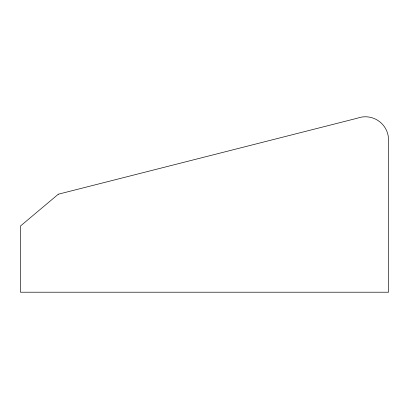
<?xml version="1.0" encoding="UTF-8"?>
<svg xmlns="http://www.w3.org/2000/svg" width="409" height="409" viewBox="0 0 409 409"><rect width="100%" height="100%" fill="white"/><g stroke="black" fill="none" stroke-linecap="round" stroke-linejoin="round"><path stroke-width="0.61" d="M58.329 194.203L20.45 226.034L20.45 292.21L388.55 292.21L388.55 139.965A23.185 23.185 0 0 0 357.348 118.206L58.329 194.203"/></g></svg>
